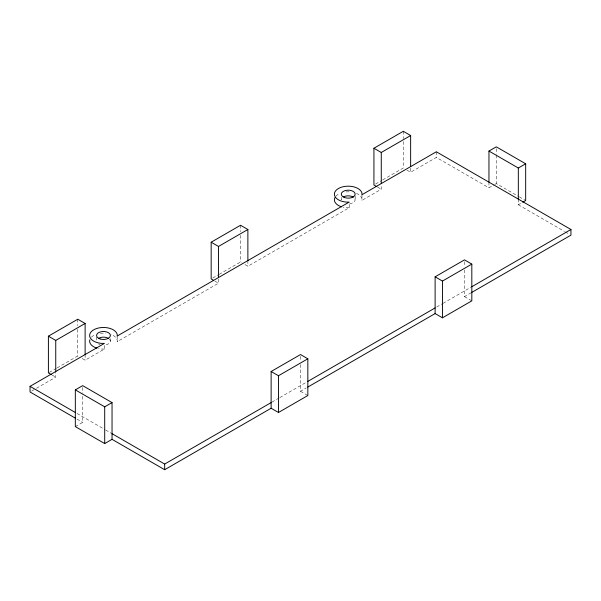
<?xml version="1.0" encoding="UTF-8"?>
<svg xmlns="http://www.w3.org/2000/svg" width="601" height="601" viewBox="0 0 601 601"><rect width="100%" height="100%" fill="white"/><g stroke="black" fill="none" stroke-linecap="round" stroke-linejoin="round"><path stroke-width="0.45" stroke-dasharray="3 2.25" d="M218.509 279.149L218.509 283.191L117.172 341.691L117.255 340.361A13.846 7.993 0 0 0 110.809 334.344M49.199 372.462L56.344 368.338M57.14 367.88L77.777 355.965L79.242 356.814M212.754 278.038L218.313 274.83M219.102 274.372L240.535 261.991L242.008 262.84M375.512 184.064L381.86 180.398M382.657 179.939L403.294 168.025L403.294 139.552M31.658 391.071L35.669 388.749M36.473 388.284L55.75 377.158L55.75 371.508M82.179 358.504L85.117 360.202L104.394 349.076L104.394 344.23M244.945 264.538L247.875 266.235L349.204 207.736L349.204 202.079M356.401 193.364A13.846 7.993 0 0 1 361.907 198.593L361.975 200.358L381.267 189.225L381.267 185.183M406.967 170.143L410.641 172.262L436.334 157.424L488.959 187.812L494.097 184.845M75.328 426.612L82.675 422.375L82.675 393.865M494.833 184.417L496.298 183.568L518.528 196.399M518.325 199.111L518.325 204.768L521.999 202.65M271.922 402.137L279.067 398.012M279.863 397.554L306.179 382.356M436.702 307.006L442.261 303.79M443.05 303.332L470.989 287.21M300.5 364.604L300.5 391.289L306.179 388.013M464.483 269.932L464.483 296.616L470.989 292.86M349.204 207.736L346.739 207.766A13.846 7.993 0 0 1 343.224 207.27M104.394 349.076L101.193 349.008A13.846 7.993 0 0 1 98.564 348.603M519.324 196.858L525.672 200.524M518.325 204.768L564.474 231.408M565.286 231.873L569.327 234.21M377.593 187.099L381.267 189.225M464.483 296.616L471.823 300.853M214.835 281.073L218.509 283.191M300.5 391.289L307.84 395.526M52.077 375.039L55.75 377.158M77.003 413.45L104.897 429.557M105.693 430.015L112.041 433.682M77.003 419.107L82.675 422.375M496.298 148.665L496.298 154.179M496.298 155.096L496.298 183.568M488.959 182.156L488.959 187.812M464.483 261.705L464.483 266.273M436.334 151.775L436.334 157.424M410.641 168.227L410.641 172.262M403.294 131.288L403.294 138.636M361.975 194.709L361.975 200.358M355.146 195.934L355.146 199.975M341.308 197.248L341.308 199.667A6.919 3.997 0 0 1 342.367 197.691M300.5 356.378L300.5 360.953M247.875 260.579L247.875 266.235M240.535 225.255L240.535 231.685M240.535 235.359L240.535 261.991M117.172 336.042L117.172 341.691M110.396 338.701L110.396 341.128M96.551 337.086L96.551 341.128A6.919 3.997 0 0 1 96.791 340.091M85.117 354.552L85.117 360.202M82.675 387.465L82.675 392.949M77.777 319.221L77.777 325.652M77.777 329.325L77.777 355.965M91.427 337.191A13.846 7.993 0 0 1 95.439 334.614M100.359 333.337A13.846 7.993 0 0 1 105.761 333.239M335.801 196.294A13.846 7.993 0 0 1 339.55 193.59M346.101 191.922A13.846 7.993 0 0 1 349.714 191.869M354.973 198.931A6.919 3.997 0 0 1 349.759 203.716M109.472 339.129A6.919 3.997 0 0 1 105.265 344.989M100.014 344.583A6.919 3.997 0 0 1 98.579 343.952"/><path stroke-width="0.9" d="M51.34 374.618L48.403 372.92L48.403 336.177L77.777 319.221L85.117 323.458L85.117 354.552M213.37 280.224L211.169 278.954L211.169 242.211L240.535 225.255L247.875 229.492L247.875 260.579M376.865 186.678L373.927 184.98L373.927 148.244L403.294 131.288L410.641 135.525L410.641 166.612M48.403 336.177L55.75 340.421L85.117 323.458M211.169 242.211L218.509 246.448L247.875 229.492M373.927 148.244L381.267 152.481L410.641 135.525M75.388 418.168L30.05 391.995L30.05 386.345L104.394 343.419L101.193 343.359A13.846 7.993 0 0 1 89.669 334.847A13.846 7.993 0 0 1 103.357 327.477A13.846 7.993 0 0 1 117.255 334.704L117.172 336.042L349.204 202.079L346.739 202.116A13.846 7.993 0 0 1 334.381 194.003A13.846 7.993 0 0 1 347.303 186.19A13.846 7.993 0 0 1 361.907 192.944L361.975 194.709L436.334 151.775L570.95 229.492L570.95 235.149L471.8 292.394M112.041 439.331L104.702 443.576L75.328 426.612L75.328 389.876L82.675 385.639L112.041 402.595L112.041 439.331L164.666 469.712L271.126 408.244L278.473 412.489L307.84 395.526L307.84 358.789L300.5 354.552L271.126 371.508L271.126 408.244M488.959 182.156L488.959 151.069L496.298 146.832L525.672 163.788L525.672 200.524L522.735 202.221M75.328 389.876L104.702 406.832L112.041 402.595M488.959 151.069L518.325 168.025L525.672 163.788M435.116 313.572L435.116 276.828L464.483 259.872L471.823 264.117L471.823 300.853L442.456 317.809L435.116 313.572L307.795 387.074M271.126 371.508L278.473 375.745L307.84 358.789M435.116 276.828L442.456 281.073L471.823 264.117M112.041 433.682L164.666 464.062L271.126 402.595M307.795 381.425L435.116 307.922M471.8 286.737L570.95 229.492M30.05 386.345L75.388 412.519M518.325 168.025L518.325 199.111M442.456 281.073L442.456 317.809M381.267 152.481L381.267 183.568M278.473 375.745L278.473 412.489M218.509 246.448L218.509 277.534M164.666 464.062L164.666 469.712M104.702 406.832L104.702 443.576M55.75 340.421L55.75 371.508M96.926 348.167A13.846 7.993 0 0 1 89.819 339.805M341.578 206.834A13.846 7.993 0 0 1 334.93 197.594M343.524 196.888A6.919 3.997 0 0 1 353.305 197.105M98.579 338.303A6.919 3.997 0 0 1 108.368 338.303M344.538 197.549A6.919 3.997 0 0 0 355.146 194.318A6.919 3.997 0 0 0 344.997 190.63A6.919 3.997 0 0 0 344.538 197.549M100.014 338.934A6.919 3.997 0 0 0 110.396 335.471A6.919 3.997 0 0 0 100.014 332.015A6.919 3.997 0 0 0 100.014 338.934"/></g></svg>
